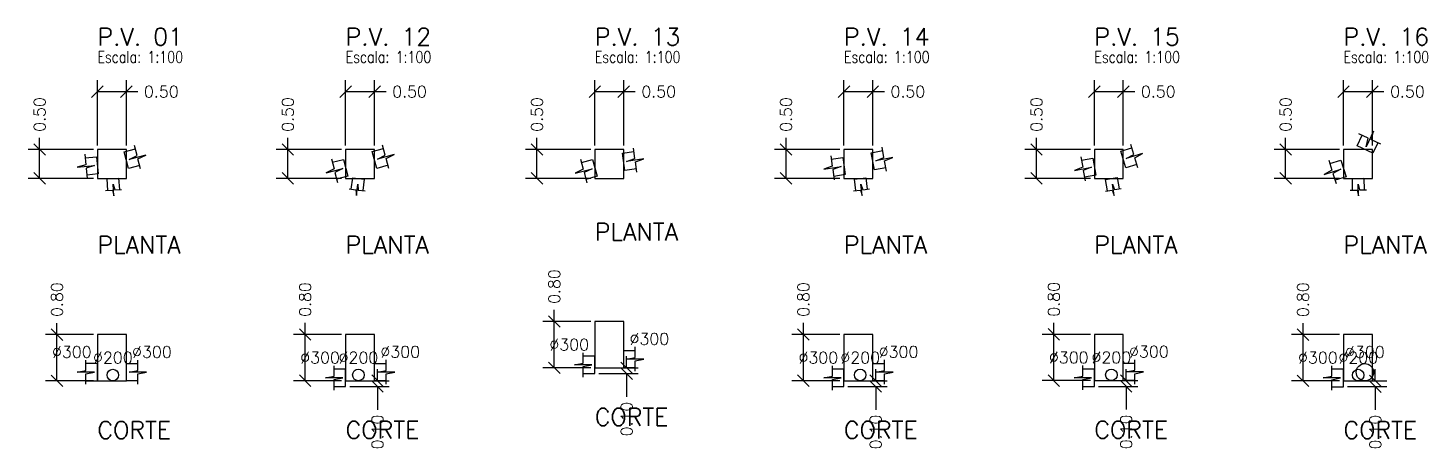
# Model space of a CAD drawing. Extents: x -6997814 to 14282083, y -16 to 289481930.
# Drawn here: x 363898.04 to 363922.24, y 7352221.27 to 7352228.53 of the extents above; entities that cross this region are included whole.
import ezdxf
from ezdxf.enums import TextEntityAlignment as Align

# ---------------------------------------------------------------- set-up
doc = ezdxf.new("R2010")
doc.units = 0
doc.header["$LTSCALE"] = 6.5
doc.header["$PDMODE"] = 3
doc.header["$PDSIZE"] = -0.3
doc.layers.get('0').update_dxf_attribs({"linetype": 'CONTINUOUS'})
doc.layers.get('Defpoints').update_dxf_attribs({"linetype": 'CONTINUOUS'})
for name, color, linetype in [('DETALHE_POCO_COT', 8, 'CONTINUOUS'), ('DETALHE_POCO_FOR', 7, 'CONTINUOUS'), ('DETALHE_POCO_TIT', 5, 'CONTINUOUS'), ('DETALHE_POCO_TUB', 4, 'CONTINUOUS'), ('DETALHE_POCO_TXT', 7, 'CONTINUOUS')]:
    doc.layers.add(name, color=color, linetype=linetype)
doc.styles.add('ROMANS', font='romans.shx')
doc.styles.get("Standard").update_dxf_attribs({"font": 'simplex.shx'})
doc.dimstyles.get("Standard").update_dxf_attribs({"dimtxt": 0.18, "dimasz": 0.18, "dimexe": 0.18, "dimexo": 0.0625, "dimgap": 0.09, "dimtad": 0, "dimtih": 1, "dimtoh": 1, "dimdec": 4, "dimzin": 0, "dimdsep": 46, "dimtxsty": 'Standard', "dimcen": 0.09, "dimadec": 0, "dimazin": 0, "dimtfac": 1, "dimtdec": 4, "dimtofl": 0, "dimtmove": 0, "dimatfit": 3, "dimfxl": 1, "dimtolj": 1, "dimtzin": 0, "dimarcsym": 0})

# ---------------------------------------------------------------- blocks, each defined once
blk = doc.blocks.new('_OBLIQUE')
at = {"color": 0, "linetype": 'ByBlock'}
blk.add_line((-0.5, -0.5), (0.5, 0.5), dxfattribs=at)
blk = doc.blocks.new('*D377')
at = {"layer": 'Defpoints', "color": 0, "lineweight": -2, "transparency": 16777216}
for p in [(363899.74, 7352227.434), (363899.24, 7352226.434), (363899.74, 7352226.434)]:
    blk.add_point(p, dxfattribs=at)
at = {"layer": 'DETALHE_POCO_COT', "color": 0, "lineweight": -2, "transparency": 16777216}
for p, q in [((363899.24, 7352226.503), (363899.24, 7352227.634)), ((363899.74, 7352226.503), (363899.74, 7352227.634)), ((363899.24, 7352227.434), (363899.74, 7352227.434)), ((363899.74, 7352227.434), (363899.94, 7352227.434))]:
    blk.add_line(p, q, dxfattribs=at)
at = {"layer": 'DETALHE_POCO_COT', "color": 0, "lineweight": -2, "transparency": 16777216, "xscale": 0.2, "yscale": 0.2, "zscale": 0.2, "rotation": 180}
blk.add_blockref('_OBLIQUE', (363899.24, 7352227.434), dxfattribs=at)
at = {"layer": 'DETALHE_POCO_COT', "color": 0, "lineweight": -2, "transparency": 16777216, "xscale": 0.2, "yscale": 0.2, "zscale": 0.2}
blk.add_blockref('_OBLIQUE', (363899.74, 7352227.434), dxfattribs=at)
at = {"layer": 'DETALHE_POCO_COT', "color": 0, "lineweight": -2, "transparency": 16777216, "insert": (363900.345, 7352227.434), "char_height": 0.2, "attachment_point": 5}
blk.add_mtext('\\A1;0.50', dxfattribs=at)
blk = doc.blocks.new('*D378')
at = {"layer": 'Defpoints', "color": 0, "lineweight": -2, "transparency": 16777216}
for p in [(363898.24, 7352226.434), (363899.24, 7352226.434), (363899.24, 7352225.934)]:
    blk.add_point(p, dxfattribs=at)
at = {"layer": 'DETALHE_POCO_COT', "color": 0, "lineweight": -2, "transparency": 16777216}
for p, q in [((363898.24, 7352226.434), (363898.24, 7352226.634)), ((363899.17, 7352226.434), (363898.04, 7352226.434)), ((363898.24, 7352225.934), (363898.24, 7352226.434)), ((363899.17, 7352225.934), (363898.04, 7352225.934))]:
    blk.add_line(p, q, dxfattribs=at)
at = {"layer": 'DETALHE_POCO_COT', "color": 0, "lineweight": -2, "transparency": 16777216, "xscale": 0.2, "yscale": 0.2, "zscale": 0.2}
for p, rotation in [((363898.24, 7352226.434), 90), ((363898.24, 7352225.934), 270)]:
    blk.add_blockref('_OBLIQUE', p, dxfattribs=dict(at, rotation=rotation))
at = {"layer": 'DETALHE_POCO_COT', "color": 0, "lineweight": -2, "transparency": 16777216, "insert": (363898.24, 7352227.038), "char_height": 0.2, "attachment_point": 5, "rotation": 90}
blk.add_mtext('\\A1;0.50', dxfattribs=at)
blk = doc.blocks.new('*D379')
at = {"layer": 'Defpoints', "color": 0, "lineweight": -2, "transparency": 16777216}
for p in [(363898.54, 7352223.234), (363899.24, 7352223.234), (363899.24, 7352222.434)]:
    blk.add_point(p, dxfattribs=at)
at = {"layer": 'DETALHE_POCO_COT', "color": 0, "lineweight": -2, "transparency": 16777216}
for p, q in [((363899.17, 7352223.234), (363898.34, 7352223.234)), ((363898.54, 7352223.234), (363898.54, 7352223.434)), ((363898.54, 7352222.434), (363898.54, 7352223.234)), ((363899.17, 7352222.434), (363898.34, 7352222.434))]:
    blk.add_line(p, q, dxfattribs=at)
at = {"layer": 'DETALHE_POCO_COT', "color": 0, "lineweight": -2, "transparency": 16777216, "xscale": 0.2, "yscale": 0.2, "zscale": 0.2}
for p, rotation in [((363898.54, 7352223.234), 90), ((363898.54, 7352222.434), 270)]:
    blk.add_blockref('_OBLIQUE', p, dxfattribs=dict(at, rotation=rotation))
at = {"layer": 'DETALHE_POCO_COT', "color": 0, "lineweight": -2, "transparency": 16777216, "insert": (363898.54, 7352223.839), "char_height": 0.2, "attachment_point": 5, "rotation": 90}
blk.add_mtext('\\A1;0.80', dxfattribs=at)
blk = doc.blocks.new('*D380')
at = {"layer": 'Defpoints', "color": 0, "lineweight": -2, "transparency": 16777216}
for p in [(363904.031, 7352227.434), (363903.531, 7352226.434), (363904.031, 7352226.434)]:
    blk.add_point(p, dxfattribs=at)
at = {"layer": 'DETALHE_POCO_COT', "color": 0, "lineweight": -2, "transparency": 16777216}
for p, q in [((363903.531, 7352226.503), (363903.531, 7352227.634)), ((363904.031, 7352226.503), (363904.031, 7352227.634)), ((363903.531, 7352227.434), (363904.031, 7352227.434)), ((363904.031, 7352227.434), (363904.231, 7352227.434))]:
    blk.add_line(p, q, dxfattribs=at)
at = {"layer": 'DETALHE_POCO_COT', "color": 0, "lineweight": -2, "transparency": 16777216, "xscale": 0.2, "yscale": 0.2, "zscale": 0.2, "rotation": 180}
blk.add_blockref('_OBLIQUE', (363903.531, 7352227.434), dxfattribs=at)
at = {"layer": 'DETALHE_POCO_COT', "color": 0, "lineweight": -2, "transparency": 16777216, "xscale": 0.2, "yscale": 0.2, "zscale": 0.2}
blk.add_blockref('_OBLIQUE', (363904.031, 7352227.434), dxfattribs=at)
at = {"layer": 'DETALHE_POCO_COT', "color": 0, "lineweight": -2, "transparency": 16777216, "insert": (363904.636, 7352227.434), "char_height": 0.2, "attachment_point": 5}
blk.add_mtext('\\A1;0.50', dxfattribs=at)
blk = doc.blocks.new('*D381')
at = {"layer": 'Defpoints', "color": 0, "lineweight": -2, "transparency": 16777216}
for p in [(363902.531, 7352226.434), (363903.531, 7352226.434), (363903.531, 7352225.934)]:
    blk.add_point(p, dxfattribs=at)
at = {"layer": 'DETALHE_POCO_COT', "color": 0, "lineweight": -2, "transparency": 16777216}
for p, q in [((363902.531, 7352226.434), (363902.531, 7352226.634)), ((363903.462, 7352226.434), (363902.331, 7352226.434)), ((363902.531, 7352225.934), (363902.531, 7352226.434)), ((363903.462, 7352225.934), (363902.331, 7352225.934))]:
    blk.add_line(p, q, dxfattribs=at)
at = {"layer": 'DETALHE_POCO_COT', "color": 0, "lineweight": -2, "transparency": 16777216, "xscale": 0.2, "yscale": 0.2, "zscale": 0.2}
for p, rotation in [((363902.531, 7352226.434), 90), ((363902.531, 7352225.934), 270)]:
    blk.add_blockref('_OBLIQUE', p, dxfattribs=dict(at, rotation=rotation))
at = {"layer": 'DETALHE_POCO_COT', "color": 0, "lineweight": -2, "transparency": 16777216, "insert": (363902.531, 7352227.038), "char_height": 0.2, "attachment_point": 5, "rotation": 90}
blk.add_mtext('\\A1;0.50', dxfattribs=at)
blk = doc.blocks.new('*D382')
at = {"layer": 'Defpoints', "color": 0, "lineweight": -2, "transparency": 16777216}
for p in [(363902.831, 7352223.236), (363903.531, 7352223.236), (363903.531, 7352222.436)]:
    blk.add_point(p, dxfattribs=at)
at = {"layer": 'DETALHE_POCO_COT', "color": 0, "lineweight": -2, "transparency": 16777216}
for p, q in [((363903.462, 7352223.236), (363902.631, 7352223.236)), ((363902.831, 7352223.236), (363902.831, 7352223.436)), ((363902.831, 7352222.436), (363902.831, 7352223.236)), ((363903.462, 7352222.436), (363902.631, 7352222.436))]:
    blk.add_line(p, q, dxfattribs=at)
at = {"layer": 'DETALHE_POCO_COT', "color": 0, "lineweight": -2, "transparency": 16777216, "xscale": 0.2, "yscale": 0.2, "zscale": 0.2}
for p, rotation in [((363902.831, 7352223.236), 90), ((363902.831, 7352222.436), 270)]:
    blk.add_blockref('_OBLIQUE', p, dxfattribs=dict(at, rotation=rotation))
at = {"layer": 'DETALHE_POCO_COT', "color": 0, "lineweight": -2, "transparency": 16777216, "insert": (363902.831, 7352223.84), "char_height": 0.2, "attachment_point": 5, "rotation": 90}
blk.add_mtext('\\A1;0.80', dxfattribs=at)
blk = doc.blocks.new('*D383')
at = {"layer": 'Defpoints', "color": 0, "lineweight": -2, "transparency": 16777216}
for p in [(363903.531, 7352222.436), (363903.531, 7352222.336), (363904.081, 7352222.336)]:
    blk.add_point(p, dxfattribs=at)
at = {"layer": 'DETALHE_POCO_COT', "color": 0, "lineweight": -2, "transparency": 16777216}
for p, q in [((363904.081, 7352222.436), (363904.081, 7352222.636)), ((363903.601, 7352222.436), (363904.281, 7352222.436)), ((363903.601, 7352222.336), (363904.281, 7352222.336)), ((363904.081, 7352222.336), (363904.081, 7352221.936))]:
    blk.add_line(p, q, dxfattribs=at)
at = {"layer": 'DETALHE_POCO_COT', "color": 0, "lineweight": -2, "transparency": 16777216, "xscale": 0.2, "yscale": 0.2, "zscale": 0.2}
for p, rotation in [((363904.081, 7352222.436), 270), ((363904.081, 7352222.336), 90)]:
    blk.add_blockref('_OBLIQUE', p, dxfattribs=dict(at, rotation=rotation))
at = {"layer": 'DETALHE_POCO_COT', "color": 0, "lineweight": -2, "transparency": 16777216, "insert": (363904.081, 7352221.55), "char_height": 0.2, "attachment_point": 5, "rotation": 90}
blk.add_mtext('\\A1;0.10', dxfattribs=at)
blk = doc.blocks.new('*D384')
at = {"layer": 'Defpoints', "color": 0, "lineweight": -2, "transparency": 16777216}
for p in [(363908.338, 7352227.434), (363907.838, 7352226.434), (363908.338, 7352226.434)]:
    blk.add_point(p, dxfattribs=at)
at = {"layer": 'DETALHE_POCO_COT', "color": 0, "lineweight": -2, "transparency": 16777216}
for p, q in [((363907.838, 7352226.503), (363907.838, 7352227.634)), ((363908.338, 7352226.503), (363908.338, 7352227.634)), ((363907.838, 7352227.434), (363908.338, 7352227.434)), ((363908.338, 7352227.434), (363908.538, 7352227.434))]:
    blk.add_line(p, q, dxfattribs=at)
at = {"layer": 'DETALHE_POCO_COT', "color": 0, "lineweight": -2, "transparency": 16777216, "xscale": 0.2, "yscale": 0.2, "zscale": 0.2, "rotation": 180}
blk.add_blockref('_OBLIQUE', (363907.838, 7352227.434), dxfattribs=at)
at = {"layer": 'DETALHE_POCO_COT', "color": 0, "lineweight": -2, "transparency": 16777216, "xscale": 0.2, "yscale": 0.2, "zscale": 0.2}
blk.add_blockref('_OBLIQUE', (363908.338, 7352227.434), dxfattribs=at)
at = {"layer": 'DETALHE_POCO_COT', "color": 0, "lineweight": -2, "transparency": 16777216, "insert": (363908.943, 7352227.434), "char_height": 0.2, "attachment_point": 5}
blk.add_mtext('\\A1;0.50', dxfattribs=at)
blk = doc.blocks.new('*D385')
at = {"layer": 'Defpoints', "color": 0, "lineweight": -2, "transparency": 16777216}
for p in [(363906.838, 7352226.434), (363907.838, 7352226.434), (363907.838, 7352225.934)]:
    blk.add_point(p, dxfattribs=at)
at = {"layer": 'DETALHE_POCO_COT', "color": 0, "lineweight": -2, "transparency": 16777216}
for p, q in [((363906.838, 7352226.434), (363906.838, 7352226.634)), ((363907.769, 7352226.434), (363906.638, 7352226.434)), ((363906.838, 7352225.934), (363906.838, 7352226.434)), ((363907.769, 7352225.934), (363906.638, 7352225.934))]:
    blk.add_line(p, q, dxfattribs=at)
at = {"layer": 'DETALHE_POCO_COT', "color": 0, "lineweight": -2, "transparency": 16777216, "xscale": 0.2, "yscale": 0.2, "zscale": 0.2}
for p, rotation in [((363906.838, 7352226.434), 90), ((363906.838, 7352225.934), 270)]:
    blk.add_blockref('_OBLIQUE', p, dxfattribs=dict(at, rotation=rotation))
at = {"layer": 'DETALHE_POCO_COT', "color": 0, "lineweight": -2, "transparency": 16777216, "insert": (363906.838, 7352227.038), "char_height": 0.2, "attachment_point": 5, "rotation": 90}
blk.add_mtext('\\A1;0.50', dxfattribs=at)
blk = doc.blocks.new('*D386')
at = {"layer": 'Defpoints', "color": 0, "lineweight": -2, "transparency": 16777216}
for p in [(363907.138, 7352223.46), (363907.838, 7352223.46), (363907.838, 7352222.66)]:
    blk.add_point(p, dxfattribs=at)
at = {"layer": 'DETALHE_POCO_COT', "color": 0, "lineweight": -2, "transparency": 16777216}
for p, q in [((363907.769, 7352223.46), (363906.938, 7352223.46)), ((363907.138, 7352223.46), (363907.138, 7352223.66)), ((363907.138, 7352222.66), (363907.138, 7352223.46)), ((363907.769, 7352222.66), (363906.938, 7352222.66))]:
    blk.add_line(p, q, dxfattribs=at)
at = {"layer": 'DETALHE_POCO_COT', "color": 0, "lineweight": -2, "transparency": 16777216, "xscale": 0.2, "yscale": 0.2, "zscale": 0.2}
for p, rotation in [((363907.138, 7352223.46), 90), ((363907.138, 7352222.66), 270)]:
    blk.add_blockref('_OBLIQUE', p, dxfattribs=dict(at, rotation=rotation))
at = {"layer": 'DETALHE_POCO_COT', "color": 0, "lineweight": -2, "transparency": 16777216, "insert": (363907.138, 7352224.064), "char_height": 0.2, "attachment_point": 5, "rotation": 90}
blk.add_mtext('\\A1;0.80', dxfattribs=at)
blk = doc.blocks.new('*D387')
at = {"layer": 'Defpoints', "color": 0, "lineweight": -2, "transparency": 16777216}
for p in [(363907.838, 7352222.66), (363907.838, 7352222.56), (363908.388, 7352222.56)]:
    blk.add_point(p, dxfattribs=at)
at = {"layer": 'DETALHE_POCO_COT', "color": 0, "lineweight": -2, "transparency": 16777216}
for p, q in [((363908.388, 7352222.66), (363908.388, 7352222.86)), ((363907.908, 7352222.66), (363908.588, 7352222.66)), ((363907.908, 7352222.56), (363908.588, 7352222.56)), ((363908.388, 7352222.56), (363908.388, 7352222.16))]:
    blk.add_line(p, q, dxfattribs=at)
at = {"layer": 'DETALHE_POCO_COT', "color": 0, "lineweight": -2, "transparency": 16777216, "xscale": 0.2, "yscale": 0.2, "zscale": 0.2}
for p, rotation in [((363908.388, 7352222.66), 270), ((363908.388, 7352222.56), 90)]:
    blk.add_blockref('_OBLIQUE', p, dxfattribs=dict(at, rotation=rotation))
at = {"layer": 'DETALHE_POCO_COT', "color": 0, "lineweight": -2, "transparency": 16777216, "insert": (363908.388, 7352221.774), "char_height": 0.2, "attachment_point": 5, "rotation": 90}
blk.add_mtext('\\A1;0.10', dxfattribs=at)
blk = doc.blocks.new('*D388')
at = {"layer": 'Defpoints', "color": 0, "lineweight": -2, "transparency": 16777216}
for p in [(363912.645, 7352227.434), (363912.145, 7352226.434), (363912.645, 7352226.434)]:
    blk.add_point(p, dxfattribs=at)
at = {"layer": 'DETALHE_POCO_COT', "color": 0, "lineweight": -2, "transparency": 16777216}
for p, q in [((363912.145, 7352226.503), (363912.145, 7352227.634)), ((363912.645, 7352226.503), (363912.645, 7352227.634)), ((363912.145, 7352227.434), (363912.645, 7352227.434)), ((363912.645, 7352227.434), (363912.845, 7352227.434))]:
    blk.add_line(p, q, dxfattribs=at)
at = {"layer": 'DETALHE_POCO_COT', "color": 0, "lineweight": -2, "transparency": 16777216, "xscale": 0.2, "yscale": 0.2, "zscale": 0.2, "rotation": 180}
blk.add_blockref('_OBLIQUE', (363912.145, 7352227.434), dxfattribs=at)
at = {"layer": 'DETALHE_POCO_COT', "color": 0, "lineweight": -2, "transparency": 16777216, "xscale": 0.2, "yscale": 0.2, "zscale": 0.2}
blk.add_blockref('_OBLIQUE', (363912.645, 7352227.434), dxfattribs=at)
at = {"layer": 'DETALHE_POCO_COT', "color": 0, "lineweight": -2, "transparency": 16777216, "insert": (363913.25, 7352227.434), "char_height": 0.2, "attachment_point": 5}
blk.add_mtext('\\A1;0.50', dxfattribs=at)
blk = doc.blocks.new('*D389')
at = {"layer": 'Defpoints', "color": 0, "lineweight": -2, "transparency": 16777216}
for p in [(363911.145, 7352226.434), (363912.145, 7352226.434), (363912.145, 7352225.934)]:
    blk.add_point(p, dxfattribs=at)
at = {"layer": 'DETALHE_POCO_COT', "color": 0, "lineweight": -2, "transparency": 16777216}
for p, q in [((363911.145, 7352226.434), (363911.145, 7352226.634)), ((363912.076, 7352226.434), (363910.945, 7352226.434)), ((363911.145, 7352225.934), (363911.145, 7352226.434)), ((363912.076, 7352225.934), (363910.945, 7352225.934))]:
    blk.add_line(p, q, dxfattribs=at)
at = {"layer": 'DETALHE_POCO_COT', "color": 0, "lineweight": -2, "transparency": 16777216, "xscale": 0.2, "yscale": 0.2, "zscale": 0.2}
for p, rotation in [((363911.145, 7352226.434), 90), ((363911.145, 7352225.934), 270)]:
    blk.add_blockref('_OBLIQUE', p, dxfattribs=dict(at, rotation=rotation))
at = {"layer": 'DETALHE_POCO_COT', "color": 0, "lineweight": -2, "transparency": 16777216, "insert": (363911.145, 7352227.038), "char_height": 0.2, "attachment_point": 5, "rotation": 90}
blk.add_mtext('\\A1;0.50', dxfattribs=at)
blk = doc.blocks.new('*D390')
at = {"layer": 'Defpoints', "color": 0, "lineweight": -2, "transparency": 16777216}
for p in [(363911.445, 7352223.236), (363912.145, 7352223.236), (363912.145, 7352222.436)]:
    blk.add_point(p, dxfattribs=at)
at = {"layer": 'DETALHE_POCO_COT', "color": 0, "lineweight": -2, "transparency": 16777216}
for p, q in [((363912.076, 7352223.236), (363911.245, 7352223.236)), ((363911.445, 7352223.236), (363911.445, 7352223.436)), ((363911.445, 7352222.436), (363911.445, 7352223.236)), ((363912.076, 7352222.436), (363911.245, 7352222.436))]:
    blk.add_line(p, q, dxfattribs=at)
at = {"layer": 'DETALHE_POCO_COT', "color": 0, "lineweight": -2, "transparency": 16777216, "xscale": 0.2, "yscale": 0.2, "zscale": 0.2}
for p, rotation in [((363911.445, 7352223.236), 90), ((363911.445, 7352222.436), 270)]:
    blk.add_blockref('_OBLIQUE', p, dxfattribs=dict(at, rotation=rotation))
at = {"layer": 'DETALHE_POCO_COT', "color": 0, "lineweight": -2, "transparency": 16777216, "insert": (363911.445, 7352223.841), "char_height": 0.2, "attachment_point": 5, "rotation": 90}
blk.add_mtext('\\A1;0.80', dxfattribs=at)
blk = doc.blocks.new('*D391')
at = {"layer": 'Defpoints', "color": 0, "lineweight": -2, "transparency": 16777216}
for p in [(363912.145, 7352222.436), (363912.145, 7352222.336), (363912.695, 7352222.336)]:
    blk.add_point(p, dxfattribs=at)
at = {"layer": 'DETALHE_POCO_COT', "color": 0, "lineweight": -2, "transparency": 16777216}
for p, q in [((363912.695, 7352222.436), (363912.695, 7352222.636)), ((363912.215, 7352222.436), (363912.895, 7352222.436)), ((363912.215, 7352222.336), (363912.895, 7352222.336)), ((363912.695, 7352222.336), (363912.695, 7352221.936))]:
    blk.add_line(p, q, dxfattribs=at)
at = {"layer": 'DETALHE_POCO_COT', "color": 0, "lineweight": -2, "transparency": 16777216, "xscale": 0.2, "yscale": 0.2, "zscale": 0.2}
for p, rotation in [((363912.695, 7352222.436), 270), ((363912.695, 7352222.336), 90)]:
    blk.add_blockref('_OBLIQUE', p, dxfattribs=dict(at, rotation=rotation))
at = {"layer": 'DETALHE_POCO_COT', "color": 0, "lineweight": -2, "transparency": 16777216, "insert": (363912.695, 7352221.55), "char_height": 0.2, "attachment_point": 5, "rotation": 90}
blk.add_mtext('\\A1;0.10', dxfattribs=at)
blk = doc.blocks.new('*D392')
at = {"layer": 'Defpoints', "color": 0, "lineweight": -2, "transparency": 16777216}
for p in [(363916.974, 7352227.434), (363916.474, 7352226.434), (363916.974, 7352226.434)]:
    blk.add_point(p, dxfattribs=at)
at = {"layer": 'DETALHE_POCO_COT', "color": 0, "lineweight": -2, "transparency": 16777216}
for p, q in [((363916.474, 7352226.503), (363916.474, 7352227.634)), ((363916.974, 7352226.503), (363916.974, 7352227.634)), ((363916.474, 7352227.434), (363916.974, 7352227.434)), ((363916.974, 7352227.434), (363917.174, 7352227.434))]:
    blk.add_line(p, q, dxfattribs=at)
at = {"layer": 'DETALHE_POCO_COT', "color": 0, "lineweight": -2, "transparency": 16777216, "xscale": 0.2, "yscale": 0.2, "zscale": 0.2, "rotation": 180}
blk.add_blockref('_OBLIQUE', (363916.474, 7352227.434), dxfattribs=at)
at = {"layer": 'DETALHE_POCO_COT', "color": 0, "lineweight": -2, "transparency": 16777216, "xscale": 0.2, "yscale": 0.2, "zscale": 0.2}
blk.add_blockref('_OBLIQUE', (363916.974, 7352227.434), dxfattribs=at)
at = {"layer": 'DETALHE_POCO_COT', "color": 0, "lineweight": -2, "transparency": 16777216, "insert": (363917.579, 7352227.434), "char_height": 0.2, "attachment_point": 5}
blk.add_mtext('\\A1;0.50', dxfattribs=at)
blk = doc.blocks.new('*D393')
at = {"layer": 'Defpoints', "color": 0, "lineweight": -2, "transparency": 16777216}
for p in [(363915.474, 7352226.434), (363916.474, 7352226.434), (363916.474, 7352225.934)]:
    blk.add_point(p, dxfattribs=at)
at = {"layer": 'DETALHE_POCO_COT', "color": 0, "lineweight": -2, "transparency": 16777216}
for p, q in [((363915.474, 7352226.434), (363915.474, 7352226.634)), ((363916.405, 7352226.434), (363915.274, 7352226.434)), ((363915.474, 7352225.934), (363915.474, 7352226.434)), ((363916.405, 7352225.934), (363915.274, 7352225.934))]:
    blk.add_line(p, q, dxfattribs=at)
at = {"layer": 'DETALHE_POCO_COT', "color": 0, "lineweight": -2, "transparency": 16777216, "xscale": 0.2, "yscale": 0.2, "zscale": 0.2}
for p, rotation in [((363915.474, 7352226.434), 90), ((363915.474, 7352225.934), 270)]:
    blk.add_blockref('_OBLIQUE', p, dxfattribs=dict(at, rotation=rotation))
at = {"layer": 'DETALHE_POCO_COT', "color": 0, "lineweight": -2, "transparency": 16777216, "insert": (363915.474, 7352227.038), "char_height": 0.2, "attachment_point": 5, "rotation": 90}
blk.add_mtext('\\A1;0.50', dxfattribs=at)
blk = doc.blocks.new('*D394')
at = {"layer": 'Defpoints', "color": 0, "lineweight": -2, "transparency": 16777216}
for p in [(363915.774, 7352223.238), (363916.474, 7352223.238), (363916.474, 7352222.438)]:
    blk.add_point(p, dxfattribs=at)
at = {"layer": 'DETALHE_POCO_COT', "color": 0, "lineweight": -2, "transparency": 16777216}
for p, q in [((363916.405, 7352223.238), (363915.574, 7352223.238)), ((363915.774, 7352223.238), (363915.774, 7352223.438)), ((363915.774, 7352222.438), (363915.774, 7352223.238)), ((363916.405, 7352222.438), (363915.574, 7352222.438))]:
    blk.add_line(p, q, dxfattribs=at)
at = {"layer": 'DETALHE_POCO_COT', "color": 0, "lineweight": -2, "transparency": 16777216, "xscale": 0.2, "yscale": 0.2, "zscale": 0.2}
for p, rotation in [((363915.774, 7352223.238), 90), ((363915.774, 7352222.438), 270)]:
    blk.add_blockref('_OBLIQUE', p, dxfattribs=dict(at, rotation=rotation))
at = {"layer": 'DETALHE_POCO_COT', "color": 0, "lineweight": -2, "transparency": 16777216, "insert": (363915.774, 7352223.843), "char_height": 0.2, "attachment_point": 5, "rotation": 90}
blk.add_mtext('\\A1;0.80', dxfattribs=at)
blk = doc.blocks.new('*D395')
at = {"layer": 'Defpoints', "color": 0, "lineweight": -2, "transparency": 16777216}
for p in [(363916.474, 7352222.438), (363916.474, 7352222.338), (363917.024, 7352222.338)]:
    blk.add_point(p, dxfattribs=at)
at = {"layer": 'DETALHE_POCO_COT', "color": 0, "lineweight": -2, "transparency": 16777216}
for p, q in [((363917.024, 7352222.438), (363917.024, 7352222.638)), ((363916.543, 7352222.438), (363917.224, 7352222.438)), ((363916.543, 7352222.338), (363917.224, 7352222.338)), ((363917.024, 7352222.338), (363917.024, 7352221.938))]:
    blk.add_line(p, q, dxfattribs=at)
at = {"layer": 'DETALHE_POCO_COT', "color": 0, "lineweight": -2, "transparency": 16777216, "xscale": 0.2, "yscale": 0.2, "zscale": 0.2}
for p, rotation in [((363917.024, 7352222.438), 270), ((363917.024, 7352222.338), 90)]:
    blk.add_blockref('_OBLIQUE', p, dxfattribs=dict(at, rotation=rotation))
at = {"layer": 'DETALHE_POCO_COT', "color": 0, "lineweight": -2, "transparency": 16777216, "insert": (363917.024, 7352221.552), "char_height": 0.2, "attachment_point": 5, "rotation": 90}
blk.add_mtext('\\A1;0.10', dxfattribs=at)
blk = doc.blocks.new('*D396')
at = {"layer": 'Defpoints', "color": 0, "lineweight": -2, "transparency": 16777216}
for p in [(363921.281, 7352227.434), (363920.781, 7352226.434), (363921.281, 7352226.434)]:
    blk.add_point(p, dxfattribs=at)
at = {"layer": 'DETALHE_POCO_COT', "color": 0, "lineweight": -2, "transparency": 16777216}
for p, q in [((363920.781, 7352226.503), (363920.781, 7352227.634)), ((363921.281, 7352226.503), (363921.281, 7352227.634)), ((363920.781, 7352227.434), (363921.281, 7352227.434)), ((363921.281, 7352227.434), (363921.481, 7352227.434))]:
    blk.add_line(p, q, dxfattribs=at)
at = {"layer": 'DETALHE_POCO_COT', "color": 0, "lineweight": -2, "transparency": 16777216, "xscale": 0.2, "yscale": 0.2, "zscale": 0.2, "rotation": 180}
blk.add_blockref('_OBLIQUE', (363920.781, 7352227.434), dxfattribs=at)
at = {"layer": 'DETALHE_POCO_COT', "color": 0, "lineweight": -2, "transparency": 16777216, "xscale": 0.2, "yscale": 0.2, "zscale": 0.2}
blk.add_blockref('_OBLIQUE', (363921.281, 7352227.434), dxfattribs=at)
at = {"layer": 'DETALHE_POCO_COT', "color": 0, "lineweight": -2, "transparency": 16777216, "insert": (363921.886, 7352227.434), "char_height": 0.2, "attachment_point": 5}
blk.add_mtext('\\A1;0.50', dxfattribs=at)
blk = doc.blocks.new('*D397')
at = {"layer": 'Defpoints', "color": 0, "lineweight": -2, "transparency": 16777216}
for p in [(363919.781, 7352226.434), (363920.781, 7352226.434), (363920.781, 7352225.934)]:
    blk.add_point(p, dxfattribs=at)
at = {"layer": 'DETALHE_POCO_COT', "color": 0, "lineweight": -2, "transparency": 16777216}
for p, q in [((363919.781, 7352226.434), (363919.781, 7352226.634)), ((363920.712, 7352226.434), (363919.581, 7352226.434)), ((363919.781, 7352225.934), (363919.781, 7352226.434)), ((363920.712, 7352225.934), (363919.581, 7352225.934))]:
    blk.add_line(p, q, dxfattribs=at)
at = {"layer": 'DETALHE_POCO_COT', "color": 0, "lineweight": -2, "transparency": 16777216, "xscale": 0.2, "yscale": 0.2, "zscale": 0.2}
for p, rotation in [((363919.781, 7352226.434), 90), ((363919.781, 7352225.934), 270)]:
    blk.add_blockref('_OBLIQUE', p, dxfattribs=dict(at, rotation=rotation))
at = {"layer": 'DETALHE_POCO_COT', "color": 0, "lineweight": -2, "transparency": 16777216, "insert": (363919.781, 7352227.038), "char_height": 0.2, "attachment_point": 5, "rotation": 90}
blk.add_mtext('\\A1;0.50', dxfattribs=at)
blk = doc.blocks.new('*D398')
at = {"layer": 'Defpoints', "color": 0, "lineweight": -2, "transparency": 16777216}
for p in [(363920.081, 7352223.234), (363920.781, 7352223.234), (363920.781, 7352222.434)]:
    blk.add_point(p, dxfattribs=at)
at = {"layer": 'DETALHE_POCO_COT', "color": 0, "lineweight": -2, "transparency": 16777216}
for p, q in [((363920.712, 7352223.234), (363919.881, 7352223.234)), ((363920.081, 7352223.234), (363920.081, 7352223.434)), ((363920.081, 7352222.434), (363920.081, 7352223.234)), ((363920.712, 7352222.434), (363919.881, 7352222.434))]:
    blk.add_line(p, q, dxfattribs=at)
at = {"layer": 'DETALHE_POCO_COT', "color": 0, "lineweight": -2, "transparency": 16777216, "xscale": 0.2, "yscale": 0.2, "zscale": 0.2}
for p, rotation in [((363920.081, 7352223.234), 90), ((363920.081, 7352222.434), 270)]:
    blk.add_blockref('_OBLIQUE', p, dxfattribs=dict(at, rotation=rotation))
at = {"layer": 'DETALHE_POCO_COT', "color": 0, "lineweight": -2, "transparency": 16777216, "insert": (363920.081, 7352223.838), "char_height": 0.2, "attachment_point": 5, "rotation": 90}
blk.add_mtext('\\A1;0.80', dxfattribs=at)
blk = doc.blocks.new('*D399')
at = {"layer": 'Defpoints', "color": 0, "lineweight": -2, "transparency": 16777216}
for p in [(363920.781, 7352222.434), (363920.781, 7352222.334), (363921.331, 7352222.334)]:
    blk.add_point(p, dxfattribs=at)
at = {"layer": 'DETALHE_POCO_COT', "color": 0, "lineweight": -2, "transparency": 16777216}
for p, q in [((363921.331, 7352222.434), (363921.331, 7352222.634)), ((363920.851, 7352222.434), (363921.531, 7352222.434)), ((363920.851, 7352222.334), (363921.531, 7352222.334)), ((363921.331, 7352222.334), (363921.331, 7352221.934))]:
    blk.add_line(p, q, dxfattribs=at)
at = {"layer": 'DETALHE_POCO_COT', "color": 0, "lineweight": -2, "transparency": 16777216, "xscale": 0.2, "yscale": 0.2, "zscale": 0.2}
for p, rotation in [((363921.331, 7352222.434), 270), ((363921.331, 7352222.334), 90)]:
    blk.add_blockref('_OBLIQUE', p, dxfattribs=dict(at, rotation=rotation))
at = {"layer": 'DETALHE_POCO_COT', "color": 0, "lineweight": -2, "transparency": 16777216, "insert": (363921.331, 7352221.548), "char_height": 0.2, "attachment_point": 5, "rotation": 90}
blk.add_mtext('\\A1;0.10', dxfattribs=at)

msp = doc.modelspace()

# ---------------------------------------------------------------- linework, layer by layer
at = {"layer": 'DETALHE_POCO_FOR', "linetype": 'Continuous', "lineweight": -2}
for points in [[(363899.23976, 7352225.93367), (363899.73976, 7352225.93367), (363899.73976, 7352226.43367), (363899.23976, 7352226.43367)], [(363899.23976, 7352225.93367), (363899.73976, 7352225.93367), (363899.73976, 7352226.43367), (363899.23976, 7352226.43367)], [(363903.53118, 7352225.93367), (363904.03118, 7352225.93367), (363904.03118, 7352226.43367), (363903.53118, 7352226.43367)], [(363903.53118, 7352225.93367), (363904.03118, 7352225.93367), (363904.03118, 7352226.43367), (363903.53118, 7352226.43367)], [(363907.83833, 7352225.93367), (363908.33833, 7352225.93367), (363908.33833, 7352226.43367), (363907.83833, 7352226.43367)], [(363907.83833, 7352225.93367), (363908.33833, 7352225.93367), (363908.33833, 7352226.43367), (363907.83833, 7352226.43367)], [(363912.14547, 7352225.93367), (363912.64547, 7352225.93367), (363912.64547, 7352226.43367), (363912.14547, 7352226.43367)], [(363912.14547, 7352225.93367), (363912.64547, 7352225.93367), (363912.64547, 7352226.43367), (363912.14547, 7352226.43367)], [(363916.47404, 7352225.93367), (363916.97404, 7352225.93367), (363916.97404, 7352226.43367), (363916.47404, 7352226.43367)], [(363916.47404, 7352225.93367), (363916.97404, 7352225.93367), (363916.97404, 7352226.43367), (363916.47404, 7352226.43367)], [(363920.78118, 7352225.93367), (363921.28118, 7352225.93367), (363921.28118, 7352226.43367), (363920.78118, 7352226.43367)], [(363920.78118, 7352225.93367), (363921.28118, 7352225.93367), (363921.28118, 7352226.43367), (363920.78118, 7352226.43367)], [(363907.83833, 7352222.65966), (363908.33833, 7352222.65966), (363908.33833, 7352223.45966), (363907.83833, 7352223.45966)], [(363907.83833, 7352222.65966), (363908.33833, 7352222.65966), (363908.33833, 7352223.45966), (363907.83833, 7352223.45966)], [(363899.23976, 7352222.4343), (363899.73976, 7352222.4343), (363899.73976, 7352223.2343), (363899.23976, 7352223.2343)], [(363899.23976, 7352222.4343), (363899.73976, 7352222.4343), (363899.73976, 7352223.2343), (363899.23976, 7352223.2343)], [(363903.53118, 7352222.43573), (363904.03118, 7352222.43573), (363904.03118, 7352223.23573), (363903.53118, 7352223.23573)], [(363903.53118, 7352222.43573), (363904.03118, 7352222.43573), (363904.03118, 7352223.23573), (363903.53118, 7352223.23573)], [(363912.14547, 7352222.43584), (363912.64547, 7352222.43584), (363912.64547, 7352223.23584), (363912.14547, 7352223.23584)], [(363912.14547, 7352222.43584), (363912.64547, 7352222.43584), (363912.64547, 7352223.23584), (363912.14547, 7352223.23584)], [(363916.47404, 7352222.43814), (363916.97404, 7352222.43814), (363916.97404, 7352223.23814), (363916.47404, 7352223.23814)], [(363916.47404, 7352222.43814), (363916.97404, 7352222.43814), (363916.97404, 7352223.23814), (363916.47404, 7352223.23814)], [(363920.78118, 7352222.43371), (363921.28118, 7352222.43371), (363921.28118, 7352223.23371), (363920.78118, 7352223.23371)], [(363920.78118, 7352222.43371), (363921.28118, 7352222.43371), (363921.28118, 7352223.23371), (363920.78118, 7352223.23371)]]:
    msp.add_lwpolyline(points, close=True, dxfattribs=at)
at = {"layer": 'DETALHE_POCO_TUB', "linetype": 'Continuous', "lineweight": -2}
for points in [[(363921.37168, 7352226.54973), (363921.28568, 7352226.36916), (363921.01484, 7352226.49817), (363921.10084, 7352226.67873)], [(363921.42585, 7352226.52393), (363921.26335, 7352226.60133), (363921.30076, 7352226.74965), (363921.17176, 7352226.47881), (363921.20918, 7352226.62713), (363921.04667, 7352226.70453)], [(363899.97121, 7352226.15458), (363899.77772, 7352226.10396), (363899.70179, 7352226.39419), (363899.89528, 7352226.44481)], [(363899.9864, 7352226.09654), (363899.94084, 7352226.27068), (363900.07836, 7352226.33767), (363899.78813, 7352226.26173), (363899.92565, 7352226.32872), (363899.88009, 7352226.50286)], [(363904.26374, 7352226.1605), (363904.07087, 7352226.10759), (363903.9915, 7352226.3969), (363904.18438, 7352226.44981)], [(363904.27961, 7352226.10264), (363904.232, 7352226.27623), (363904.36871, 7352226.34484), (363904.0794, 7352226.26547), (363904.21612, 7352226.33409), (363904.1685, 7352226.50768)], [(363908.55799, 7352226.10101), (363908.36012, 7352226.07196), (363908.31654, 7352226.36878), (363908.51442, 7352226.39783)], [(363908.56671, 7352226.04165), (363908.54056, 7352226.21974), (363908.68462, 7352226.27121), (363908.3878, 7352226.22763), (363908.53185, 7352226.2791), (363908.5057, 7352226.45719)], [(363912.86955, 7352226.11938), (363912.67293, 7352226.08276), (363912.61801, 7352226.37769), (363912.81463, 7352226.4143)], [(363912.88054, 7352226.06039), (363912.84758, 7352226.23735), (363912.98955, 7352226.2943), (363912.69463, 7352226.23938), (363912.8366, 7352226.29633), (363912.80364, 7352226.47329)], [(363917.20939, 7352226.17652), (363917.01829, 7352226.11752), (363916.92979, 7352226.40417), (363917.12089, 7352226.46317)], [(363917.22709, 7352226.11919), (363917.17399, 7352226.29118), (363917.30847, 7352226.3641), (363917.02182, 7352226.2756), (363917.15629, 7352226.34851), (363917.10319, 7352226.5205)], [(363899.02079, 7352226.35005), (363899.03782, 7352226.17086), (363898.89133, 7352226.12681), (363899.18998, 7352226.15518), (363899.04349, 7352226.11113), (363899.06052, 7352225.93194)], [(363899.02646, 7352226.29032), (363899.22557, 7352226.30924), (363899.25394, 7352226.01058), (363899.05484, 7352225.99167)], [(363903.28454, 7352226.27079), (363903.3301, 7352226.09666), (363903.19258, 7352226.02966), (363903.48281, 7352226.1056), (363903.34529, 7352226.03861), (363903.39085, 7352225.86447)], [(363903.29973, 7352226.21275), (363903.49322, 7352226.26337), (363903.56915, 7352225.97314), (363903.37567, 7352225.92252)], [(363907.5899, 7352226.26469), (363907.63752, 7352226.0911), (363907.5008, 7352226.02249), (363907.79011, 7352226.10186), (363907.65339, 7352226.03324), (363907.70101, 7352225.85966)], [(363907.60577, 7352226.20683), (363907.79864, 7352226.25974), (363907.87801, 7352225.97043), (363907.68514, 7352225.91752)], [(363911.91709, 7352226.32568), (363911.94323, 7352226.14759), (363911.79918, 7352226.09612), (363912.096, 7352226.1397), (363911.95195, 7352226.08823), (363911.9781, 7352225.91014)], [(363911.9258, 7352226.26632), (363912.12368, 7352226.29537), (363912.16726, 7352225.99855), (363911.96938, 7352225.9695)], [(363916.23897, 7352226.30694), (363916.27193, 7352226.12998), (363916.12996, 7352226.07303), (363916.42489, 7352226.12795), (363916.28292, 7352226.071), (363916.31587, 7352225.89404)], [(363916.24996, 7352226.24795), (363916.44658, 7352226.28457), (363916.5015, 7352225.98964), (363916.30489, 7352225.95303)], [(363920.52814, 7352226.24814), (363920.58124, 7352226.07615), (363920.44676, 7352226.00323), (363920.73341, 7352226.09173), (363920.59894, 7352226.01882), (363920.65203, 7352225.84683)], [(363920.54584, 7352226.19081), (363920.73694, 7352226.24981), (363920.82543, 7352225.96316), (363920.63433, 7352225.90416)], [(363899.4193, 7352225.72758), (363899.40628, 7352225.92716), (363899.60585, 7352225.94018), (363899.61887, 7352225.7406)], [(363903.62891, 7352225.74677), (363903.65236, 7352225.94539), (363903.85098, 7352225.92194), (363903.82754, 7352225.72332)], [(363912.35055, 7352225.72309), (363912.32649, 7352225.92163), (363912.52504, 7352225.9457), (363912.5491, 7352225.74715)], [(363916.70363, 7352225.71944), (363916.66921, 7352225.91646), (363916.86622, 7352225.95087), (363916.90064, 7352225.75386)], [(363920.93859, 7352225.73205), (363920.9353, 7352225.93202), (363921.13528, 7352225.93531), (363921.13856, 7352225.73533)], [(363899.37938, 7352225.72498), (363899.49913, 7352225.73279), (363899.5256, 7352225.6343), (363899.51258, 7352225.83388), (363899.53904, 7352225.73539), (363899.65879, 7352225.7432)], [(363903.58919, 7352225.75146), (363903.70836, 7352225.73739), (363903.7165, 7352225.63573), (363903.73995, 7352225.83435), (363903.74809, 7352225.7327), (363903.86726, 7352225.71863)], [(363912.31084, 7352225.71828), (363912.42997, 7352225.73271), (363912.46186, 7352225.63584), (363912.4378, 7352225.83439), (363912.46968, 7352225.73752), (363912.58881, 7352225.75196)], [(363916.66422, 7352225.71256), (363916.78243, 7352225.73321), (363916.81934, 7352225.63814), (363916.78493, 7352225.83516), (363916.82184, 7352225.74009), (363916.94005, 7352225.76074)], [(363920.89859, 7352225.73139), (363921.01858, 7352225.73336), (363921.04022, 7352225.63371), (363921.03693, 7352225.83368), (363921.05857, 7352225.73402), (363921.17856, 7352225.73599)], [(363908.53833, 7352222.59966), (363908.53833, 7352222.77966), (363908.68833, 7352222.80966), (363908.38833, 7352222.80966), (363908.53833, 7352222.83966), (363908.53833, 7352223.01966)], [(363899.03976, 7352222.3743), (363899.03976, 7352222.5543), (363899.18976, 7352222.5843), (363898.88976, 7352222.5843), (363899.03976, 7352222.6143), (363899.03976, 7352222.7943)], [(363899.03976, 7352222.4343), (363899.23976, 7352222.4343), (363899.23976, 7352222.7343), (363899.03976, 7352222.7343)], [(363899.93976, 7352222.4343), (363899.73976, 7352222.4343), (363899.73976, 7352222.7343), (363899.93976, 7352222.7343)], [(363899.93976, 7352222.3743), (363899.93976, 7352222.5543), (363900.08976, 7352222.5843), (363899.78976, 7352222.5843), (363899.93976, 7352222.6143), (363899.93976, 7352222.7943)], [(363904.23118, 7352222.43573), (363904.03118, 7352222.43573), (363904.03118, 7352222.73573), (363904.23118, 7352222.73573)], [(363904.23118, 7352222.37573), (363904.23118, 7352222.55573), (363904.38118, 7352222.58573), (363904.08118, 7352222.58573), (363904.23118, 7352222.61573), (363904.23118, 7352222.79573)], [(363907.63833, 7352222.49966), (363907.63833, 7352222.67966), (363907.78833, 7352222.70966), (363907.48833, 7352222.70966), (363907.63833, 7352222.73966), (363907.63833, 7352222.91966)], [(363907.63833, 7352222.55966), (363907.83833, 7352222.55966), (363907.83833, 7352222.85966), (363907.63833, 7352222.85966)], [(363908.53833, 7352222.65966), (363908.33833, 7352222.65966), (363908.33833, 7352222.95966), (363908.53833, 7352222.95966)], [(363912.84547, 7352222.43584), (363912.64547, 7352222.43584), (363912.64547, 7352222.73584), (363912.84547, 7352222.73584)], [(363912.84547, 7352222.37584), (363912.84547, 7352222.55584), (363912.99547, 7352222.58584), (363912.69547, 7352222.58584), (363912.84547, 7352222.61584), (363912.84547, 7352222.79584)], [(363917.17404, 7352222.43814), (363916.97404, 7352222.43814), (363916.97404, 7352222.73814), (363917.17404, 7352222.73814)], [(363917.17404, 7352222.37814), (363917.17404, 7352222.55814), (363917.32404, 7352222.58814), (363917.02404, 7352222.58814), (363917.17404, 7352222.61814), (363917.17404, 7352222.79814)], [(363903.33118, 7352222.27573), (363903.33118, 7352222.45573), (363903.48118, 7352222.48573), (363903.18118, 7352222.48573), (363903.33118, 7352222.51573), (363903.33118, 7352222.69573)], [(363903.33118, 7352222.33573), (363903.53118, 7352222.33573), (363903.53118, 7352222.63573), (363903.33118, 7352222.63573)], [(363911.94547, 7352222.27584), (363911.94547, 7352222.45584), (363912.09547, 7352222.48584), (363911.79547, 7352222.48584), (363911.94547, 7352222.51584), (363911.94547, 7352222.69584)], [(363911.94547, 7352222.33584), (363912.14547, 7352222.33584), (363912.14547, 7352222.63584), (363911.94547, 7352222.63584)], [(363916.27404, 7352222.27814), (363916.27404, 7352222.45814), (363916.42404, 7352222.48814), (363916.12404, 7352222.48814), (363916.27404, 7352222.51814), (363916.27404, 7352222.69814)], [(363916.27404, 7352222.33814), (363916.47404, 7352222.33814), (363916.47404, 7352222.63814), (363916.27404, 7352222.63814)], [(363920.58118, 7352222.27371), (363920.58118, 7352222.45371), (363920.73118, 7352222.48371), (363920.43118, 7352222.48371), (363920.58118, 7352222.51371), (363920.58118, 7352222.69371)], [(363920.58118, 7352222.33371), (363920.78118, 7352222.33371), (363920.78118, 7352222.63371), (363920.58118, 7352222.63371)]]:
    msp.add_lwpolyline(points, dxfattribs=at)
for centre, radius in [((363921.15026, 7352222.58371), 0.15), ((363899.50607, 7352222.5343), 0.1), ((363903.75167, 7352222.53573), 0.1), ((363912.42577, 7352222.53584), 0.1), ((363916.76772, 7352222.53814), 0.1), ((363921.03529, 7352222.53371), 0.1)]:
    msp.add_circle(centre, radius, dxfattribs=at)

# ---------------------------------------------------------------- texts
at = {"layer": 'DETALHE_POCO_TIT', "linetype": 'Continuous', "lineweight": -2, "style": 'ROMANS'}
for s, p in [('P.V. 01', (363899.23976, 7352228.23367)), ('P.V. 12', (363903.53118, 7352228.23367)), ('P.V. 13', (363907.83833, 7352228.23367)), ('P.V. 14', (363912.14547, 7352228.23367)), ('P.V. 15', (363916.47404, 7352228.23367)), ('P.V. 16', (363920.78118, 7352228.23367)), ('PLANTA', (363907.83833, 7352224.85966)), ('PLANTA', (363899.23976, 7352224.6343)), ('PLANTA', (363903.53118, 7352224.63573)), ('PLANTA', (363912.14547, 7352224.63584)), ('PLANTA', (363916.47404, 7352224.63814)), ('PLANTA', (363920.78118, 7352224.63371)), ('CORTE', (363907.83833, 7352221.65966)), ('CORTE', (363899.23976, 7352221.4343)), ('CORTE', (363903.53118, 7352221.43573)), ('CORTE', (363912.14547, 7352221.43584)), ('CORTE', (363916.47404, 7352221.43814)), ('CORTE', (363920.78118, 7352221.43371))]:
    msp.add_text(s, height=0.3, dxfattribs=at).set_placement(p)
at = {"layer": 'DETALHE_POCO_TXT', "linetype": 'Continuous', "lineweight": -2, "style": 'ROMANS', "width": 0.8}
for p in [(363899.23976, 7352227.93367), (363903.53118, 7352227.93367), (363907.83833, 7352227.93367), (363912.14547, 7352227.93367), (363916.47404, 7352227.93367), (363920.78118, 7352227.93367)]:
    msp.add_text('Escala: 1:100', height=0.2, dxfattribs=at).set_placement(p)
at = {"layer": 'DETALHE_POCO_TXT', "linetype": 'Continuous', "lineweight": -2, "style": 'ROMANS'}
for p in [(363908.43833, 7352223.05966), (363899.83976, 7352222.8343), (363904.13118, 7352222.83573), (363912.74547, 7352222.83584), (363917.07404, 7352222.83814)]:
    msp.add_text('%%C300', height=0.2, dxfattribs=at).set_placement(p)
for p in [(363899.13976, 7352222.8343), (363907.73833, 7352222.95966), (363903.43118, 7352222.73573), (363912.04547, 7352222.73584), (363916.37404, 7352222.73814), (363920.68118, 7352222.73371)]:
    msp.add_text('%%C300', height=0.2, dxfattribs=at).set_placement(p, align=Align.RIGHT)
for s, p in [('%%C300', (363921.15026, 7352222.83371)), ('%%C200', (363899.50607, 7352222.7343)), ('%%C200', (363903.75167, 7352222.73573)), ('%%C200', (363912.42577, 7352222.73584)), ('%%C200', (363916.76772, 7352222.73814)), ('%%C200', (363921.03529, 7352222.73371))]:
    msp.add_text(s, height=0.2, dxfattribs=at).set_placement(p, align=Align.CENTER)

# ---------------------------------------------------------------- dimensions: what is measured, and where the dimension line sits
at = {"layer": 'DETALHE_POCO_COT', "lineweight": -2}
for base, p1, p2, picture, middle in [((363899.73976, 7352227.43367), (363899.23976, 7352226.43367), (363899.73976, 7352226.43367), '*D377', (363900.34452, 7352227.43367)), ((363904.03118, 7352227.43367), (363903.53118, 7352226.43367), (363904.03118, 7352226.43367), '*D380', (363904.63595, 7352227.43367)), ((363908.33833, 7352227.43367), (363907.83833, 7352226.43367), (363908.33833, 7352226.43367), '*D384', (363908.94309, 7352227.43367)), ((363912.64547, 7352227.43367), (363912.14547, 7352226.43367), (363912.64547, 7352226.43367), '*D388', (363913.25023, 7352227.43367)), ((363916.97404, 7352227.43367), (363916.47404, 7352226.43367), (363916.97404, 7352226.43367), '*D392', (363917.5788, 7352227.43367)), ((363921.28118, 7352227.43367), (363920.78118, 7352226.43367), (363921.28118, 7352226.43367), '*D396', (363921.88595, 7352227.43367))]:
    dim = msp.add_linear_dim(base=base, p1=p1, p2=p2, text='0.50', dimstyle='Standard', override={"dimscale": 1.111111, "dimtih": 0, "dimtoh": 0, "dimblk1": 'OBLIQUE', "dimblk2": 'OBLIQUE', "dimsah": 1}, dxfattribs=at)
    dim.commit()
    dim.dimension.update_dxf_attribs({"geometry": picture, "text_midpoint": middle})
for base, p1, p2, text, picture, middle in [((363898.23976, 7352226.43367), (363899.23976, 7352225.93367), (363899.23976, 7352226.43367), '0.50', '*D378', (363898.23976, 7352227.03843)), ((363902.53118, 7352226.43367), (363903.53118, 7352225.93367), (363903.53118, 7352226.43367), '0.50', '*D381', (363902.53118, 7352227.03843)), ((363906.83833, 7352226.43367), (363907.83833, 7352225.93367), (363907.83833, 7352226.43367), '0.50', '*D385', (363906.83833, 7352227.03843)), ((363911.14547, 7352226.43367), (363912.14547, 7352225.93367), (363912.14547, 7352226.43367), '0.50', '*D389', (363911.14547, 7352227.03843)), ((363915.47404, 7352226.43367), (363916.47404, 7352225.93367), (363916.47404, 7352226.43367), '0.50', '*D393', (363915.47404, 7352227.03843)), ((363919.78118, 7352226.43367), (363920.78118, 7352225.93367), (363920.78118, 7352226.43367), '0.50', '*D397', (363919.78118, 7352227.03843)), ((363907.13833, 7352223.45966), (363907.83833, 7352222.65966), (363907.83833, 7352223.45966), '0.80', '*D386', (363907.13833, 7352224.06442)), ((363898.53976, 7352223.2343), (363899.23976, 7352222.4343), (363899.23976, 7352223.2343), '0.80', '*D379', (363898.53976, 7352223.83906)), ((363902.83118, 7352223.23573), (363903.53118, 7352222.43573), (363903.53118, 7352223.23573), '0.80', '*D382', (363902.83118, 7352223.8405)), ((363911.44547, 7352223.23584), (363912.14547, 7352222.43584), (363912.14547, 7352223.23584), '0.80', '*D390', (363911.44547, 7352223.84061)), ((363915.77404, 7352223.23814), (363916.47404, 7352222.43814), (363916.47404, 7352223.23814), '0.80', '*D394', (363915.77404, 7352223.8429)), ((363920.08118, 7352223.23371), (363920.78118, 7352222.43371), (363920.78118, 7352223.23371), '0.80', '*D398', (363920.08118, 7352223.83847)), ((363908.38833, 7352222.55966), (363907.83833, 7352222.65966), (363907.83833, 7352222.55966), '0.10', '*D387', (363908.38833, 7352221.77394)), ((363904.08118, 7352222.33573), (363903.53118, 7352222.43573), (363903.53118, 7352222.33573), '0.10', '*D383', (363904.08118, 7352221.55002)), ((363912.69547, 7352222.33584), (363912.14547, 7352222.43584), (363912.14547, 7352222.33584), '0.10', '*D391', (363912.69547, 7352221.55013)), ((363917.02404, 7352222.33814), (363916.47404, 7352222.43814), (363916.47404, 7352222.33814), '0.10', '*D395', (363917.02404, 7352221.55243)), ((363921.33118, 7352222.33371), (363920.78118, 7352222.43371), (363920.78118, 7352222.33371), '0.10', '*D399', (363921.33118, 7352221.54799))]:
    dim = msp.add_linear_dim(base=base, p1=p1, p2=p2, angle=90, text=text, dimstyle='Standard', override={"dimscale": 1.111111, "dimtih": 0, "dimtoh": 0, "dimblk1": 'OBLIQUE', "dimblk2": 'OBLIQUE', "dimsah": 1}, dxfattribs=at)
    dim.commit()
    dim.dimension.update_dxf_attribs({"geometry": picture, "text_midpoint": middle})

doc.saveas('drawing.dxf')
